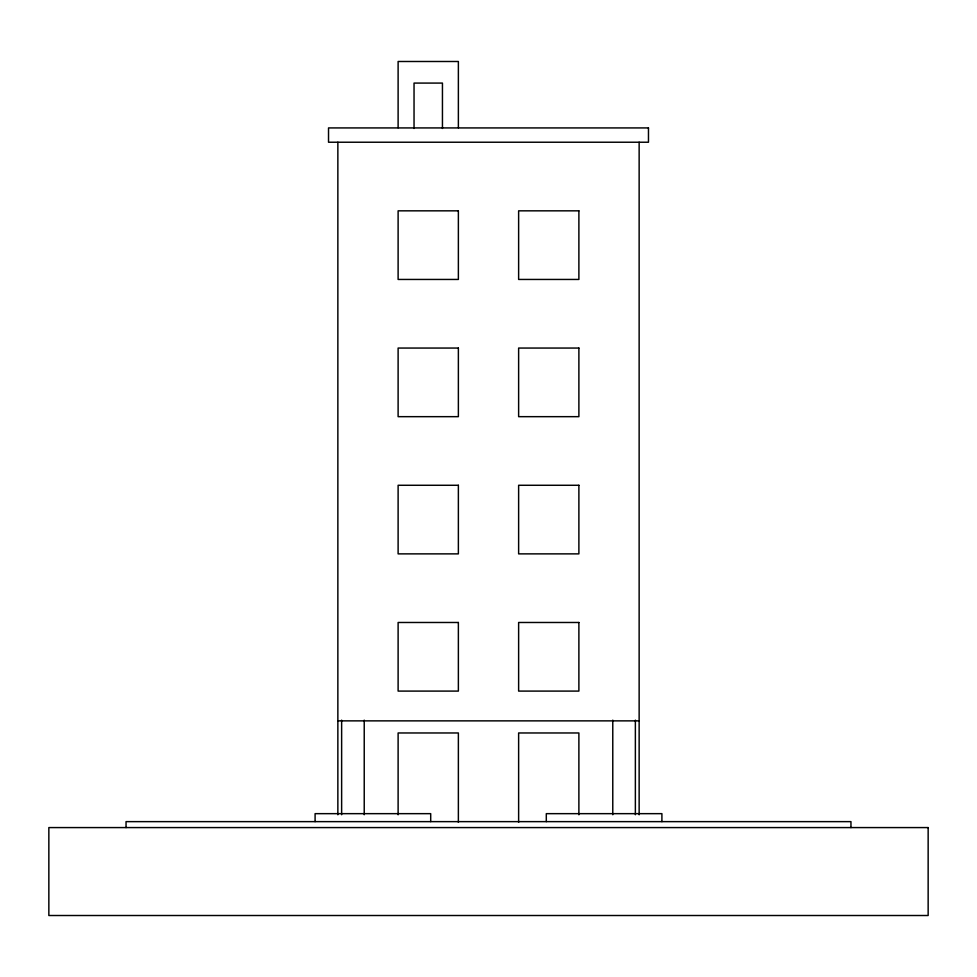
<?xml version="1.0" encoding="UTF-8"?>
<svg xmlns="http://www.w3.org/2000/svg" width="977" height="977" viewBox="0 0 977 977"><rect width="100%" height="100%" fill="white"/><g stroke="black" fill="none" stroke-linecap="round" stroke-linejoin="round"><path stroke-width="1.47" d="M337.859 720.867L639.141 720.867M850.955 827.58L850.955 821.633L126.045 821.633L126.045 827.58M661.905 821.633L661.905 813.658L546.302 813.658L546.302 821.633M639.141 142.227L639.141 814.781M635.368 720.147L635.368 814.733M612.774 720.147L612.774 814.733M578.885 814.781L578.885 732.97L518.628 732.97L518.628 822.353M458.372 127.767L458.372 61.49L398.115 61.49L398.115 127.767M458.372 822.353L458.372 732.97L398.115 732.97L398.115 814.781M442.447 128.463L442.447 83.082L414.04 83.082L414.04 128.463M430.698 821.633L430.698 813.658L315.095 813.658L315.095 821.633M364.226 720.147L364.226 814.733M341.632 720.147L341.632 814.733M337.859 142.227L337.859 814.781M648.472 127.926L328.528 127.926L328.528 142.227L648.472 142.227L648.472 127.926M458.372 210.837L398.115 210.837L398.115 279.446L458.372 279.446L458.372 210.837M578.885 210.837L518.628 210.837L518.628 279.446L578.885 279.446L578.885 210.837M458.372 348.056L398.115 348.056L398.115 416.666L458.372 416.666L458.372 348.056M578.885 348.056L518.628 348.056L518.628 416.666L578.885 416.666L578.885 348.056M458.372 485.276L398.115 485.276L398.115 553.874L458.372 553.874L458.372 485.276M578.885 485.276L518.628 485.276L518.628 553.874L578.885 553.874L578.885 485.276M458.372 622.483L398.115 622.483L398.115 691.093L458.372 691.093L458.372 622.483M578.885 622.483L518.628 622.483L518.628 691.093L578.885 691.093L578.885 622.483M928.15 827.58L48.85 827.58L48.85 915.51L928.15 915.51L928.15 827.58"/></g></svg>
